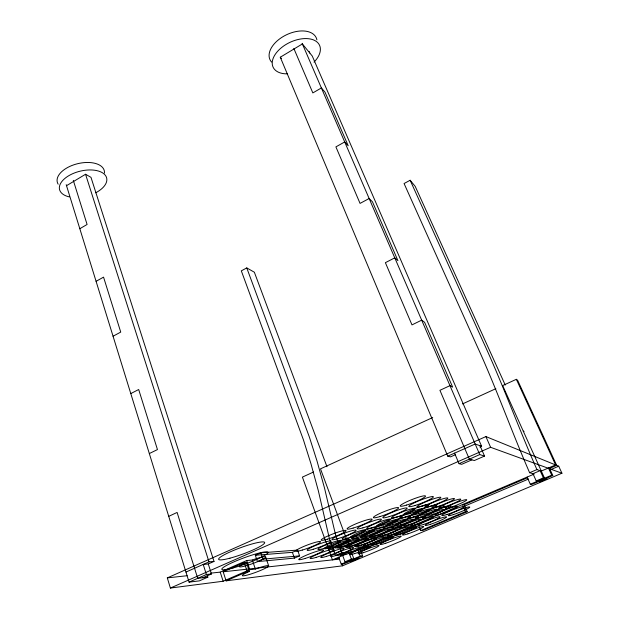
<?xml version="1.0" encoding="UTF-8"?>
<svg xmlns="http://www.w3.org/2000/svg" width="619" height="619" viewBox="0 0 619 619"><rect width="100%" height="100%" fill="white"/><g stroke="black" fill="none" stroke-linecap="round" stroke-linejoin="round"><path stroke-width="0.93" d="M66.527 185.692L85.554 174.256L90.985 177.351L214.019 561.425L208.27 563.971L203.21 564.42L206.398 574.525L211.45 573.96L208.27 563.971M455.553 454.648L450.5 456.884L447.754 456.157L280.283 57.219L302.374 43.949L312.239 56.004L481.613 446.284L479.934 447.026M79.82 228.705L87.086 224.473L73.313 180.408M96.084 281.32L103.551 277.134L120.736 332.094L113.053 336.225M326.987 466.741L254.355 272.221L246.764 267.919L241.317 270.851L303.426 439.861L310.955 463.724L318.367 490.867L329.478 538.956L335.506 555.475L344.125 554.639M505.251 385.057L415.21 186.373L410.149 180.268L404.075 183.526L476.661 345.162C495.92 387.007 511.201 430.53 529.616 472.707L532.974 473.697L540.132 470.649L543.397 477.876L544.55 478.208L502.667 385.567L516.362 379.308L517.67 380.36L556.667 465.372L549.548 468.397L548.449 467.995L551.715 475.183L552.798 475.531L549.548 468.397M130.787 393.583L138.687 389.521L157.458 449.58L149.326 453.557M168.732 516.339L177.111 512.447L197.709 578.332L207.852 577.148L207.288 575.353M313.578 472.003L302.405 477.11L332.442 559.886L343.398 555.22M432.727 417.539L320.487 468.846L353.851 558.825L351.368 559.112L345.007 561.797L342.439 554.802L348.783 552.102L351.368 559.112M462.548 403.913L495.865 388.678M167.316 577.891L485.907 436.581L558.717 466.208L561.936 473.218L342.531 565.812L226.097 580.854L223.18 571.801L244.234 562.594L246.377 562.392L249.38 571.438A14.059 1.609 -20.4 0 0 246.772 575.198A14.059 1.609 -20.4 0 0 267.857 566.803A14.059 1.609 -20.4 0 0 255.345 569.062L249.774 569.681L223.149 581.233L170.38 588.05L167.316 577.891L187.155 575.724M185.955 572.057L209.005 561.859L214.019 561.425M447.754 456.157L475.183 444.016L481.613 446.284M170.38 588.05L490.596 447.297L561.936 473.218M66.21 184.679L189.066 582.123L206.398 574.525M454.57 453.139L459.027 463.685L479.748 454.586L484.522 456.071L480.042 445.726M202.831 577.736L211.45 573.96M471.879 459.847L461.658 464.327L459.027 463.685M255.322 555.274L260.924 552.821L297.584 550.082L299.619 555.877L294.42 558.121L257.45 561.603L255.322 555.274L292.392 552.334L297.584 550.082M207.852 577.148L199.357 580.87L189.066 582.123M484.522 456.071L474.347 460.528L469.349 459.151L439.931 390.31L449.967 385.645L452.651 387.138L424.603 322.313L421.678 320.147L411.983 324.898L385.389 262.673L394.767 257.852L397.901 260.614L372.468 201.833L369.141 198.521L360.057 203.403L335.9 146.881L344.706 141.944L348.195 145.751L325.021 92.2L321.377 87.952L312.843 92.92L293.847 48.468M210.777 573.148L220.225 572.118L246.726 560.528L252.32 560.025A14.013 1.733 -20.3 0 1 264.862 557.959A14.013 1.733 -20.3 0 1 243.84 566.339A14.013 1.733 -20.3 0 1 246.377 562.392M257.45 561.603L263.067 559.158L299.619 555.877M226.097 580.854L247.244 571.685L249.38 571.438M335.506 555.475L341.959 552.728L351.267 551.869L534.197 474.061M529.616 472.707L536.921 469.597L541.308 471.036L555.614 464.946L516.362 379.308M335.018 559.599L339.452 557.719M360.01 548.976L362.595 555.885L360.196 556.148L357.596 549.185L360.01 548.976L419.078 523.86M464.242 504.663L467.183 511.696L465.488 511.634L462.525 504.547L464.242 504.663L527.496 477.775M359.608 550.748L419.164 525.461M464.498 506.21L528.494 479.044M549.827 469.983L558.717 466.208M532.974 473.697L536.216 480.917L543.397 477.876M338.694 557.224L341.231 564.164L360.196 556.148M417.949 523.512L420.75 530.545L465.488 511.634M527.125 477.071L530.313 484.228L551.715 475.183M362.595 555.885L343.754 563.855L341.231 564.164M467.183 511.696L422.754 530.475L420.75 530.545M552.798 475.531L531.551 484.507L530.313 484.228M350.006 561.209L352.451 560.915L358.695 558.284L358.378 557.425M538.6 481.528L539.768 481.822L546.801 478.851L546.399 477.969M345.007 561.797L347.522 561.503M356.289 558.555L358.695 558.284M223.18 571.801L339.096 559.158M536.216 480.917L537.416 481.226M545.679 478.533L546.801 478.851M523.248 431.087L524.045 431.505M280.283 57.219L281.413 58.488M410.149 180.268L483.292 342.021C502.674 383.904 518.327 427.389 536.921 469.597M539.366 480.94L539.768 481.822M485.907 436.581L490.596 447.297M309.098 51.385L309.817 53.048M302.118 43.345L479.748 454.586M246.764 267.919L309.376 437.068L316.998 460.946L324.526 488.089L335.885 536.186L341.959 552.728M352.134 560.063L352.451 560.915M341.603 563.282L342.531 565.812M292.392 552.334L294.42 558.121M265.675 557.023L268.685 565.905M260.924 552.821L263.067 559.158M252.32 560.025L255.345 569.062M246.726 560.528L249.774 569.681M244.234 562.594L247.244 571.685M220.225 572.118L223.149 581.233M85.554 174.256L209.005 561.859M69.343 196.896A24.257 12.929 -13.8 0 1 65.699 177.777A24.257 12.929 -13.8 0 1 101.415 172.198A24.257 12.929 -13.8 0 1 95.705 192.78M58.147 184.183A24.187 13.076 -13.6 0 1 77.754 163.671A24.187 13.076 -13.6 0 1 104.449 173.057M287.533 73.847A25.665 15.235 -25.5 0 1 275.138 54.518A25.665 15.235 -25.5 0 1 310.297 38.989A25.665 15.235 -25.5 0 1 314.026 62.14M271.609 62.078A25.58 15.405 -25.6 0 1 286.071 34.981A25.58 15.405 -25.6 0 1 316.905 39.825M357.062 537.656A12.202 1.362 -21.1 0 0 374.402 529.833A12.202 1.362 -21.1 0 0 357.573 534.932A12.202 1.362 -21.1 0 0 357.062 537.656M359.949 545.362A12.233 1.261 -21.2 0 0 377.358 537.586A12.233 1.261 -21.2 0 0 360.529 542.801A12.233 1.261 -21.2 0 0 359.949 545.362M327.521 539.157A13.309 1.609 -20.9 0 0 346.129 530.653A13.309 1.609 -20.9 0 0 327.405 536.209A13.309 1.609 -20.9 0 0 327.521 539.157M330.569 547.552A13.347 1.493 -21 0 0 349.271 539.103A13.347 1.493 -21 0 0 330.531 544.797A13.347 1.493 -21 0 0 330.569 547.552M337.928 538.631A12.914 1.524 -21 0 0 356.095 530.367A12.914 1.524 -21 0 0 338.051 535.76A12.914 1.524 -21 0 0 337.928 538.631M340.922 546.778A12.953 1.408 -21 0 0 359.175 538.569A12.953 1.408 -21 0 0 341.115 544.093A12.953 1.408 -21 0 0 340.922 546.778M347.762 538.128A12.55 1.439 -21.1 0 0 365.504 530.096A12.55 1.439 -21.1 0 0 348.087 535.334A12.55 1.439 -21.1 0 0 347.762 538.128M350.702 546.051A12.589 1.331 -21.1 0 0 368.522 538.066A12.589 1.331 -21.1 0 0 351.097 543.428A12.589 1.331 -21.1 0 0 350.702 546.051M365.875 537.207A11.877 1.292 -21.2 0 0 382.821 529.593A11.877 1.292 -21.2 0 0 366.556 534.545A11.877 1.292 -21.2 0 0 365.875 537.207M368.707 544.705A11.908 1.192 -21.2 0 0 385.73 537.137A11.908 1.192 -21.2 0 0 369.45 542.205A11.908 1.192 -21.2 0 0 368.707 544.705M374.232 536.781A11.568 1.223 -21.3 0 0 390.813 529.361A11.568 1.223 -21.3 0 0 375.068 534.182A11.568 1.223 -21.3 0 0 374.232 536.781M377.017 544.086A11.599 1.137 -21.3 0 0 393.669 536.712A11.599 1.137 -21.3 0 0 377.907 541.64A11.599 1.137 -21.3 0 0 377.017 544.086M397.731 526.839A11.645 1.246 -21.4 0 0 413.786 519.418A11.645 1.246 -21.4 0 0 397.297 524.695A11.645 1.246 -21.4 0 0 397.731 526.839M400.594 534.174A11.676 1.153 -21.4 0 0 416.726 526.808A11.676 1.153 -21.4 0 0 400.222 532.178A11.676 1.153 -21.4 0 0 400.594 534.174M383.022 536.108A11.274 1.168 -21.3 0 0 398.412 529.021A11.274 1.168 -21.3 0 0 382.294 534.228A11.274 1.168 -21.3 0 0 383.022 536.108M385.753 543.227A11.304 1.076 -21.3 0 0 401.213 536.193A11.304 1.076 -21.3 0 0 385.08 541.486A11.304 1.076 -21.3 0 0 385.753 543.227M427.567 517.128A11.444 1.199 -21.6 0 0 443.63 509.746A11.444 1.199 -21.6 0 0 427.76 514.822A11.444 1.199 -21.6 0 0 427.567 517.128M430.46 524.301A11.475 1.106 -21.6 0 0 446.593 516.973A11.475 1.106 -21.6 0 0 430.708 522.134A11.475 1.106 -21.6 0 0 430.46 524.301M397.731 516.741A12.736 1.486 -21.5 0 0 415.31 508.509A12.736 1.486 -21.5 0 0 397.29 514.141A12.736 1.486 -21.5 0 0 397.731 516.741M400.857 524.719A12.775 1.377 -21.5 0 0 418.529 516.556A12.775 1.377 -21.5 0 0 400.493 522.304A12.775 1.377 -21.5 0 0 400.857 524.719M413.446 516.942A12.055 1.331 -21.5 0 0 430.236 509.158A12.055 1.331 -21.5 0 0 413.353 514.497A12.055 1.331 -21.5 0 0 413.446 516.942M416.448 524.502A12.086 1.23 -21.5 0 0 433.323 516.772A12.086 1.23 -21.5 0 0 416.425 522.212A12.086 1.23 -21.5 0 0 416.448 524.502M380.136 516.509A13.51 1.671 -21.3 0 0 398.582 507.773A13.51 1.671 -21.3 0 0 379.269 513.739A13.51 1.671 -21.3 0 0 380.136 516.509M383.401 524.974A13.548 1.548 -21.3 0 0 401.948 516.308A13.548 1.548 -21.3 0 0 382.612 522.397A13.548 1.548 -21.3 0 0 383.401 524.974M420.688 517.035A11.738 1.261 -21.6 0 0 437.107 509.46A11.738 1.261 -21.6 0 0 420.75 514.668A11.738 1.261 -21.6 0 0 420.688 517.035M423.636 524.394A11.769 1.168 -21.6 0 0 440.132 516.873A11.769 1.168 -21.6 0 0 423.76 522.173A11.769 1.168 -21.6 0 0 423.636 524.394M405.801 516.842A12.388 1.408 -21.5 0 0 422.978 508.841A12.388 1.408 -21.5 0 0 405.546 514.327A12.388 1.408 -21.5 0 0 405.801 516.842M408.873 524.61A12.419 1.3 -21.5 0 0 426.127 516.664A12.419 1.3 -21.5 0 0 408.687 522.258A12.419 1.3 -21.5 0 0 408.873 524.61M389.189 516.625A13.107 1.578 -21.4 0 0 407.194 508.153A13.107 1.578 -21.4 0 0 388.546 513.948A13.107 1.578 -21.4 0 0 389.189 516.625M392.384 524.842A13.154 1.462 -21.4 0 0 410.482 516.432A13.154 1.462 -21.4 0 0 391.819 522.351A13.154 1.462 -21.4 0 0 392.384 524.842M414.947 505.514A13.223 1.602 -21.6 0 0 433.408 496.833A13.223 1.602 -21.6 0 0 414.931 502.535A13.223 1.602 -21.6 0 0 414.947 505.514M418.251 513.762A13.27 1.486 -21.6 0 0 436.805 505.15A13.27 1.486 -21.6 0 0 418.312 510.977A13.27 1.486 -21.6 0 0 418.251 513.762M450.323 507.425A11.544 1.215 -21.8 0 0 466.741 499.889A11.544 1.215 -21.8 0 0 450.996 504.903A11.544 1.215 -21.8 0 0 450.323 507.425M453.294 514.629A11.575 1.122 -21.8 0 0 469.79 507.147A11.575 1.122 -21.8 0 0 454.036 512.246A11.575 1.122 -21.8 0 0 453.294 514.629M430.275 506.342A12.496 1.431 -21.7 0 0 447.854 498.156A12.496 1.431 -21.7 0 0 430.576 503.564A12.496 1.431 -21.7 0 0 430.275 506.342M433.432 514.134A12.535 1.323 -21.7 0 0 451.104 506.017A12.535 1.323 -21.7 0 0 433.811 511.526A12.535 1.323 -21.7 0 0 433.432 514.134M443.993 507.085A11.846 1.277 -21.8 0 0 460.776 499.347A11.846 1.277 -21.8 0 0 444.55 504.477A11.846 1.277 -21.8 0 0 443.993 507.085M447.026 514.474A11.877 1.184 -21.7 0 0 463.894 506.791A11.877 1.184 -21.7 0 0 447.653 512.021A11.877 1.184 -21.7 0 0 447.026 514.474M406.598 505.058A13.626 1.702 -21.6 0 0 425.524 496.105A13.626 1.702 -21.6 0 0 406.381 501.978A13.626 1.702 -21.6 0 0 406.598 505.058M409.971 513.553A13.672 1.578 -21.5 0 0 428.998 504.678A13.672 1.578 -21.5 0 0 409.84 510.675A13.672 1.578 -21.5 0 0 409.971 513.553M437.316 506.721A12.163 1.354 -21.7 0 0 454.493 498.767A12.163 1.354 -21.7 0 0 437.757 504.036A12.163 1.354 -21.7 0 0 437.316 506.721M440.411 514.312A12.194 1.253 -21.7 0 0 457.673 506.412A12.194 1.253 -21.7 0 0 440.921 511.781A12.194 1.253 -21.7 0 0 440.411 514.312M422.831 505.94A12.852 1.509 -21.7 0 0 440.836 497.514A12.852 1.509 -21.7 0 0 422.978 503.069A12.852 1.509 -21.7 0 0 422.831 505.94M426.058 513.956A12.891 1.4 -21.6 0 0 444.156 505.591A12.891 1.4 -21.6 0 0 426.29 511.263A12.891 1.4 -21.6 0 0 426.058 513.956M362.866 527.86A13.007 1.548 -21.2 0 0 381.42 519.434A13.007 1.548 -21.2 0 0 363.577 524.719A13.007 1.548 -21.2 0 0 362.866 527.86M365.961 536.046A13.045 1.431 -21.2 0 0 384.6 527.667A13.045 1.431 -21.2 0 0 366.75 533.083A13.045 1.431 -21.2 0 0 365.961 536.046M405.136 526.684A11.351 1.184 -21.5 0 0 420.858 519.449A11.351 1.184 -21.5 0 0 404.857 524.595A11.351 1.184 -21.5 0 0 405.136 526.684M407.944 533.833A11.382 1.091 -21.5 0 0 423.736 526.653A11.382 1.091 -21.5 0 0 407.728 531.883A11.382 1.091 -21.5 0 0 407.944 533.833M381.706 527.187A12.287 1.385 -21.3 0 0 398.489 519.356A12.287 1.385 -21.3 0 0 380.917 524.92A12.287 1.385 -21.3 0 0 381.706 527.187M384.685 534.917A12.326 1.284 -21.3 0 0 401.545 527.148A12.326 1.284 -21.3 0 0 383.958 532.82A12.326 1.284 -21.3 0 0 384.685 534.917M353.109 528.077A13.401 1.64 -21.1 0 0 372.127 519.395A13.401 1.64 -21.1 0 0 353.619 524.835A13.401 1.64 -21.1 0 0 353.109 528.077M356.265 536.511A13.44 1.524 -21.1 0 0 375.377 527.883A13.44 1.524 -21.1 0 0 356.853 533.462A13.44 1.524 -21.1 0 0 356.265 536.511M389.931 527.009A11.962 1.315 -21.4 0 0 406.343 519.387A11.962 1.315 -21.4 0 0 389.328 524.804A11.962 1.315 -21.4 0 0 389.931 527.009M392.848 534.537A11.993 1.215 -21.4 0 0 409.337 526.978A11.993 1.215 -21.4 0 0 392.314 532.487A11.993 1.215 -21.4 0 0 392.848 534.537M372.081 527.659A12.635 1.462 -21.3 0 0 390.194 519.465A12.635 1.462 -21.3 0 0 372.971 524.603A12.635 1.462 -21.3 0 0 372.081 527.659M375.114 535.613A12.674 1.354 -21.3 0 0 393.305 527.473A12.674 1.354 -21.3 0 0 376.081 532.735A12.674 1.354 -21.3 0 0 375.114 535.613M313.392 549.215A12.837 1.493 -20.8 0 0 331.18 541.122A12.837 1.493 -20.8 0 0 312.943 546.616A12.837 1.493 -20.8 0 0 313.392 549.215M316.294 557.332A12.875 1.385 -20.9 0 0 334.159 549.293A12.875 1.385 -20.9 0 0 315.907 554.918A12.875 1.385 -20.9 0 0 316.294 557.332M360.366 545.664A11.196 1.145 -21.2 0 0 376.298 538.561A11.196 1.145 -21.2 0 0 360.877 543.343A11.196 1.145 -21.2 0 0 360.366 545.664M363.028 552.767A11.227 1.06 -21.2 0 0 379.021 545.703A11.227 1.06 -21.2 0 0 363.601 550.577A11.227 1.06 -21.2 0 0 363.028 552.767M333.695 547.683A12.125 1.339 -21 0 0 350.687 540.016A12.125 1.339 -21 0 0 333.687 545.2A12.125 1.339 -21 0 0 333.695 547.683M336.496 555.359A12.156 1.238 -21 0 0 353.565 547.738A12.156 1.238 -21 0 0 336.55 553.038A12.156 1.238 -21 0 0 336.496 555.359M351.925 546.306A11.49 1.207 -21.1 0 0 368.197 539.025A11.49 1.207 -21.1 0 0 352.288 543.931A11.49 1.207 -21.1 0 0 351.925 546.306M354.633 553.587A11.521 1.114 -21.1 0 0 370.967 546.345A11.521 1.114 -21.1 0 0 355.051 551.359A11.521 1.114 -21.1 0 0 354.633 553.587M302.351 550.051A13.231 1.586 -20.7 0 0 320.565 541.726A13.231 1.586 -20.7 0 0 301.639 547.389A13.231 1.586 -20.7 0 0 302.351 550.051M305.306 558.408A13.27 1.462 -20.8 0 0 323.598 550.136A13.27 1.462 -20.8 0 0 304.664 555.939A13.27 1.462 -20.8 0 0 305.306 558.408M343.05 546.979A11.8 1.269 -21 0 0 359.67 539.505A11.8 1.269 -21 0 0 343.236 544.55A11.8 1.269 -21 0 0 343.05 546.979M345.804 554.446A11.831 1.176 -21.1 0 0 362.494 547.026A11.831 1.176 -21.1 0 0 346.052 552.171A11.831 1.176 -21.1 0 0 345.804 554.446M323.822 548.426A12.473 1.416 -20.9 0 0 341.208 540.557A12.473 1.416 -20.9 0 0 323.605 545.888A12.473 1.416 -20.9 0 0 323.822 548.426M326.67 556.319A12.504 1.308 -20.9 0 0 344.133 548.496A12.504 1.308 -20.9 0 0 326.523 553.951A12.504 1.308 -20.9 0 0 326.67 556.319M229.966 558.176A24.489 3.374 -20.1 0 0 264.692 542.685A24.489 3.374 -20.1 0 0 230.338 551.823A24.489 3.374 -20.1 0 0 229.966 558.176M233.146 567.933A24.574 3.126 -20.2 0 0 268.042 552.519A24.574 3.126 -20.2 0 0 233.665 561.975A24.574 3.126 -20.2 0 0 233.146 567.933"/></g></svg>
